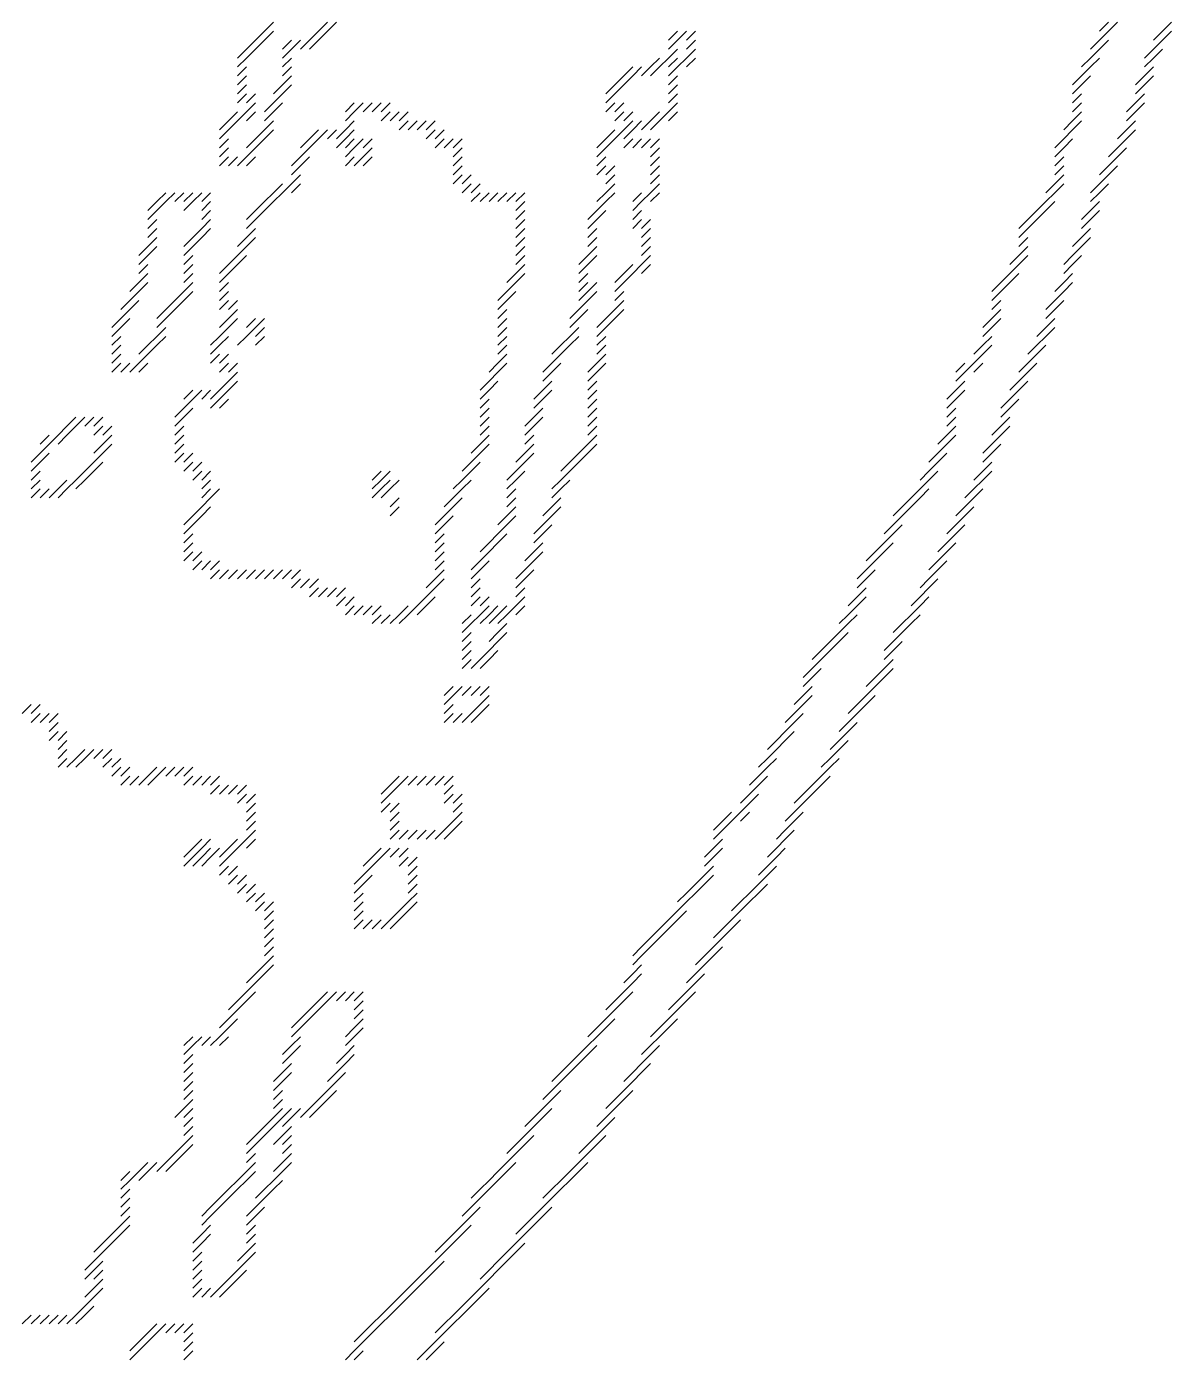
# Model space of a CAD drawing. Header units: metres. Extents: x 5 to 1923, y 5 to 1083.
# Drawn here: x 1310.5 to 1438, y 173.5 to 321.5 of the extents above; entities that cross this region are included whole.
import ezdxf

# ---------------------------------------------------------------- set-up
doc = ezdxf.new("R2010")
doc.units = ezdxf.units.M

msp = doc.modelspace()

# ---------------------------------------------------------------- linework, layer by layer
for p, q in [((1337, 321), (1338, 322)), ((1343, 321), (1344, 322)), ((1344, 321), (1345, 322)), ((1430, 321), (1431, 322)), ((1431, 321), (1432, 322)), ((1437, 321), (1438, 322)), ((1335, 319), (1336, 320)), ((1336, 320), (1337, 321)), ((1336, 319), (1337, 320)), ((1337, 320), (1338, 321)), ((1339, 319), (1340, 320)), ((1340, 319), (1341, 320)), ((1341, 319), (1342, 320)), ((1342, 320), (1343, 321)), ((1342, 319), (1343, 320)), ((1343, 320), (1344, 321)), ((1382, 320), (1383, 321)), ((1382, 319), (1383, 320)), ((1383, 320), (1384, 321)), ((1384, 320), (1385, 321)), ((1384, 319), (1385, 320)), ((1429, 319), (1430, 320)), ((1430, 320), (1431, 321)), ((1430, 319), (1431, 320)), ((1436, 320), (1437, 321)), ((1436, 319), (1437, 320)), ((1437, 320), (1438, 321)), ((1334, 318), (1335, 319)), ((1335, 318), (1336, 319)), ((1339, 318), (1340, 319)), ((1382, 318), (1383, 319)), ((1384, 318), (1385, 319)), ((1429, 318), (1430, 319)), ((1435, 318), (1436, 319)), ((1436, 318), (1437, 319)), ((1334, 317), (1335, 318)), ((1334, 316), (1335, 317)), ((1339, 317), (1340, 318)), ((1339, 316), (1340, 317)), ((1377, 316), (1378, 317)), ((1378, 316), (1379, 317)), ((1379, 316), (1380, 317)), ((1380, 317), (1381, 318)), ((1380, 316), (1381, 317)), ((1381, 317), (1382, 318)), ((1382, 317), (1383, 318)), ((1382, 316), (1383, 317)), ((1383, 317), (1384, 318)), ((1384, 317), (1385, 318)), ((1428, 317), (1429, 318)), ((1428, 316), (1429, 317)), ((1429, 317), (1430, 318)), ((1435, 317), (1436, 318)), ((1435, 316), (1436, 317)), ((1334, 315), (1335, 316)), ((1339, 315), (1340, 316)), ((1376, 315), (1377, 316)), ((1377, 315), (1378, 316)), ((1382, 315), (1383, 316)), ((1427, 315), (1428, 316)), ((1428, 315), (1429, 316)), ((1434, 315), (1435, 316)), ((1435, 315), (1436, 316)), ((1334, 314), (1335, 315)), ((1334, 313), (1335, 314)), ((1335, 313), (1336, 314)), ((1338, 314), (1339, 315)), ((1338, 313), (1339, 314)), ((1339, 314), (1340, 315)), ((1375, 314), (1376, 315)), ((1375, 313), (1376, 314)), ((1376, 314), (1377, 315)), ((1382, 314), (1383, 315)), ((1382, 313), (1383, 314)), ((1427, 314), (1428, 315)), ((1427, 313), (1428, 314)), ((1434, 314), (1435, 315)), ((1434, 313), (1435, 314)), ((1335, 312), (1336, 313)), ((1337, 312), (1338, 313)), ((1338, 312), (1339, 313)), ((1346, 312), (1347, 313)), ((1347, 312), (1348, 313)), ((1348, 312), (1349, 313)), ((1349, 312), (1350, 313)), ((1350, 312), (1351, 313)), ((1375, 312), (1376, 313)), ((1376, 312), (1377, 313)), ((1382, 312), (1383, 313)), ((1427, 312), (1428, 313)), ((1433, 312), (1434, 313)), ((1434, 312), (1435, 313)), ((1332, 310), (1333, 311)), ((1333, 311), (1334, 312)), ((1333, 310), (1334, 311)), ((1334, 311), (1335, 312)), ((1335, 311), (1336, 312)), ((1337, 311), (1338, 312)), ((1337, 310), (1338, 311)), ((1346, 311), (1347, 312)), ((1346, 310), (1347, 311)), ((1350, 311), (1351, 312)), ((1351, 311), (1352, 312)), ((1352, 311), (1353, 312)), ((1352, 310), (1353, 311)), ((1353, 310), (1354, 311)), ((1354, 310), (1355, 311)), ((1355, 310), (1356, 311)), ((1376, 311), (1377, 312)), ((1377, 311), (1378, 312)), ((1377, 310), (1378, 311)), ((1378, 310), (1379, 311)), ((1379, 310), (1380, 311)), ((1380, 311), (1381, 312)), ((1380, 310), (1381, 311)), ((1381, 311), (1382, 312)), ((1382, 311), (1383, 312)), ((1426, 310), (1427, 311)), ((1427, 311), (1428, 312)), ((1427, 310), (1428, 311)), ((1433, 311), (1434, 312)), ((1433, 310), (1434, 311)), ((1332, 309), (1333, 310)), ((1336, 309), (1337, 310)), ((1337, 309), (1338, 310)), ((1342, 309), (1343, 310)), ((1343, 309), (1344, 310)), ((1344, 309), (1345, 310)), ((1345, 309), (1346, 310)), ((1346, 309), (1347, 310)), ((1355, 309), (1356, 310)), ((1356, 309), (1357, 310)), ((1375, 309), (1376, 310)), ((1376, 309), (1377, 310)), ((1377, 309), (1378, 310)), ((1426, 309), (1427, 310)), ((1432, 309), (1433, 310)), ((1433, 309), (1434, 310)), ((1332, 308), (1333, 309)), ((1332, 307), (1333, 308)), ((1335, 308), (1336, 309)), ((1335, 307), (1336, 308)), ((1336, 308), (1337, 309)), ((1341, 308), (1342, 309)), ((1341, 307), (1342, 308)), ((1342, 308), (1343, 309)), ((1345, 308), (1346, 309)), ((1346, 308), (1347, 309)), ((1346, 307), (1347, 308)), ((1347, 308), (1348, 309)), ((1348, 308), (1349, 309)), ((1348, 307), (1349, 308)), ((1356, 308), (1357, 309)), ((1357, 308), (1358, 309)), ((1358, 308), (1359, 309)), ((1358, 307), (1359, 308)), ((1374, 308), (1375, 309)), ((1374, 307), (1375, 308)), ((1375, 308), (1376, 309)), ((1377, 308), (1378, 309)), ((1378, 308), (1379, 309)), ((1379, 308), (1380, 309)), ((1380, 308), (1381, 309)), ((1380, 307), (1381, 308)), ((1425, 308), (1426, 309)), ((1425, 307), (1426, 308)), ((1426, 308), (1427, 309)), ((1431, 307), (1432, 308)), ((1432, 308), (1433, 309)), ((1432, 307), (1433, 308)), ((1332, 306), (1333, 307)), ((1333, 306), (1334, 307)), ((1334, 306), (1335, 307)), ((1335, 306), (1336, 307)), ((1340, 306), (1341, 307)), ((1341, 306), (1342, 307)), ((1346, 306), (1347, 307)), ((1347, 306), (1348, 307)), ((1348, 306), (1349, 307)), ((1358, 306), (1359, 307)), ((1374, 306), (1375, 307)), ((1380, 306), (1381, 307)), ((1425, 306), (1426, 307)), ((1431, 306), (1432, 307)), ((1340, 305), (1341, 306)), ((1340, 304), (1341, 305)), ((1358, 305), (1359, 306)), ((1358, 304), (1359, 305)), ((1359, 304), (1360, 305)), ((1374, 305), (1375, 306)), ((1375, 305), (1376, 306)), ((1375, 304), (1376, 305)), ((1380, 305), (1381, 306)), ((1380, 304), (1381, 305)), ((1425, 305), (1426, 306)), ((1425, 304), (1426, 305)), ((1430, 305), (1431, 306)), ((1430, 304), (1431, 305)), ((1431, 305), (1432, 306)), ((1338, 303), (1339, 304)), ((1339, 303), (1340, 304)), ((1340, 303), (1341, 304)), ((1359, 303), (1360, 304)), ((1360, 303), (1361, 304)), ((1375, 303), (1376, 304)), ((1380, 303), (1381, 304)), ((1424, 303), (1425, 304)), ((1425, 303), (1426, 304)), ((1429, 303), (1430, 304)), ((1430, 303), (1431, 304)), ((1324, 301), (1325, 302)), ((1325, 302), (1326, 303)), ((1325, 301), (1326, 302)), ((1326, 302), (1327, 303)), ((1327, 302), (1328, 303)), ((1328, 302), (1329, 303)), ((1328, 301), (1329, 302)), ((1329, 302), (1330, 303)), ((1330, 302), (1331, 303)), ((1330, 301), (1331, 302)), ((1336, 301), (1337, 302)), ((1337, 302), (1338, 303)), ((1337, 301), (1338, 302)), ((1338, 302), (1339, 303)), ((1360, 302), (1361, 303)), ((1361, 302), (1362, 303)), ((1362, 302), (1363, 303)), ((1363, 302), (1364, 303)), ((1364, 302), (1365, 303)), ((1365, 302), (1366, 303)), ((1365, 301), (1366, 302)), ((1374, 302), (1375, 303)), ((1374, 301), (1375, 302)), ((1375, 302), (1376, 303)), ((1378, 302), (1379, 303)), ((1378, 301), (1379, 302)), ((1379, 302), (1380, 303)), ((1380, 302), (1381, 303)), ((1423, 301), (1424, 302)), ((1424, 302), (1425, 303)), ((1424, 301), (1425, 302)), ((1429, 302), (1430, 303)), ((1429, 301), (1430, 302)), ((1324, 300), (1325, 301)), ((1330, 300), (1331, 301)), ((1335, 300), (1336, 301)), ((1336, 300), (1337, 301)), ((1365, 300), (1366, 301)), ((1373, 300), (1374, 301)), ((1374, 300), (1375, 301)), ((1378, 300), (1379, 301)), ((1422, 300), (1423, 301)), ((1423, 300), (1424, 301)), ((1428, 300), (1429, 301)), ((1429, 300), (1430, 301)), ((1324, 299), (1325, 300)), ((1324, 298), (1325, 299)), ((1329, 298), (1330, 299)), ((1330, 299), (1331, 300)), ((1330, 298), (1331, 299)), ((1335, 299), (1336, 300)), ((1335, 298), (1336, 299)), ((1365, 299), (1366, 300)), ((1365, 298), (1366, 299)), ((1373, 299), (1374, 300)), ((1373, 298), (1374, 299)), ((1378, 299), (1379, 300)), ((1379, 299), (1380, 300)), ((1379, 298), (1380, 299)), ((1421, 299), (1422, 300)), ((1421, 298), (1422, 299)), ((1422, 299), (1423, 300)), ((1428, 299), (1429, 300)), ((1428, 298), (1429, 299)), ((1324, 297), (1325, 298)), ((1328, 297), (1329, 298)), ((1329, 297), (1330, 298)), ((1334, 297), (1335, 298)), ((1335, 297), (1336, 298)), ((1365, 297), (1366, 298)), ((1373, 297), (1374, 298)), ((1379, 297), (1380, 298)), ((1421, 297), (1422, 298)), ((1427, 297), (1428, 298)), ((1428, 297), (1429, 298)), ((1323, 296), (1324, 297)), ((1323, 295), (1324, 296)), ((1324, 296), (1325, 297)), ((1328, 296), (1329, 297)), ((1328, 295), (1329, 296)), ((1333, 295), (1334, 296)), ((1334, 296), (1335, 297)), ((1334, 295), (1335, 296)), ((1365, 296), (1366, 297)), ((1365, 295), (1366, 296)), ((1372, 295), (1373, 296)), ((1373, 296), (1374, 297)), ((1373, 295), (1374, 296)), ((1379, 296), (1380, 297)), ((1379, 295), (1380, 296)), ((1420, 295), (1421, 296)), ((1421, 296), (1422, 297)), ((1421, 295), (1422, 296)), ((1426, 295), (1427, 296)), ((1427, 296), (1428, 297)), ((1427, 295), (1428, 296)), ((1323, 294), (1324, 295)), ((1328, 294), (1329, 295)), ((1332, 294), (1333, 295)), ((1333, 294), (1334, 295)), ((1365, 294), (1366, 295)), ((1372, 294), (1373, 295)), ((1377, 294), (1378, 295)), ((1378, 294), (1379, 295)), ((1379, 294), (1380, 295)), ((1420, 294), (1421, 295)), ((1426, 294), (1427, 295)), ((1323, 293), (1324, 294)), ((1328, 293), (1329, 294)), ((1332, 293), (1333, 294)), ((1364, 293), (1365, 294)), ((1365, 293), (1366, 294)), ((1372, 293), (1373, 294)), ((1376, 293), (1377, 294)), ((1377, 293), (1378, 294)), ((1419, 293), (1420, 294)), ((1420, 293), (1421, 294)), ((1426, 293), (1427, 294)), ((1322, 292), (1323, 293)), ((1322, 291), (1323, 292)), ((1323, 292), (1324, 293)), ((1327, 291), (1328, 292)), ((1328, 292), (1329, 293)), ((1328, 291), (1329, 292)), ((1332, 292), (1333, 293)), ((1332, 291), (1333, 292)), ((1363, 291), (1364, 292)), ((1364, 292), (1365, 293)), ((1364, 291), (1365, 292)), ((1372, 292), (1373, 293)), ((1372, 291), (1373, 292)), ((1373, 292), (1374, 293)), ((1373, 291), (1374, 292)), ((1376, 292), (1377, 293)), ((1376, 291), (1377, 292)), ((1418, 292), (1419, 293)), ((1418, 291), (1419, 292)), ((1419, 292), (1420, 293)), ((1425, 292), (1426, 293)), ((1425, 291), (1426, 292)), ((1426, 292), (1427, 293)), ((1321, 290), (1322, 291)), ((1322, 290), (1323, 291)), ((1326, 290), (1327, 291)), ((1327, 290), (1328, 291)), ((1332, 290), (1333, 291)), ((1333, 290), (1334, 291)), ((1363, 290), (1364, 291)), ((1372, 290), (1373, 291)), ((1376, 290), (1377, 291)), ((1418, 290), (1419, 291)), ((1424, 290), (1425, 291)), ((1425, 290), (1426, 291)), ((1320, 288), (1321, 289)), ((1321, 289), (1322, 290)), ((1321, 288), (1322, 289)), ((1325, 289), (1326, 290)), ((1325, 288), (1326, 289)), ((1326, 289), (1327, 290)), ((1332, 288), (1333, 289)), ((1333, 289), (1334, 290)), ((1333, 288), (1334, 289)), ((1335, 288), (1336, 289)), ((1336, 288), (1337, 289)), ((1363, 289), (1364, 290)), ((1363, 288), (1364, 289)), ((1371, 289), (1372, 290)), ((1371, 288), (1372, 289)), ((1372, 289), (1373, 290)), ((1374, 288), (1375, 289)), ((1375, 289), (1376, 290)), ((1375, 288), (1376, 289)), ((1376, 289), (1377, 290)), ((1417, 288), (1418, 289)), ((1418, 289), (1419, 290)), ((1418, 288), (1419, 289)), ((1424, 289), (1425, 290)), ((1424, 288), (1425, 289)), ((1320, 287), (1321, 288)), ((1325, 287), (1326, 288)), ((1332, 287), (1333, 288)), ((1335, 287), (1336, 288)), ((1336, 287), (1337, 288)), ((1363, 287), (1364, 288)), ((1371, 287), (1372, 288)), ((1374, 287), (1375, 288)), ((1417, 287), (1418, 288)), ((1423, 287), (1424, 288)), ((1424, 287), (1425, 288)), ((1320, 286), (1321, 287)), ((1320, 285), (1321, 286)), ((1323, 285), (1324, 286)), ((1324, 286), (1325, 287)), ((1324, 285), (1325, 286)), ((1325, 286), (1326, 287)), ((1331, 286), (1332, 287)), ((1331, 285), (1332, 286)), ((1332, 286), (1333, 287)), ((1334, 286), (1335, 287)), ((1336, 286), (1337, 287)), ((1363, 286), (1364, 287)), ((1363, 285), (1364, 286)), ((1369, 285), (1370, 286)), ((1370, 286), (1371, 287)), ((1370, 285), (1371, 286)), ((1371, 286), (1372, 287)), ((1374, 286), (1375, 287)), ((1374, 285), (1375, 286)), ((1416, 285), (1417, 286)), ((1417, 286), (1418, 287)), ((1417, 285), (1418, 286)), ((1422, 285), (1423, 286)), ((1423, 286), (1424, 287)), ((1423, 285), (1424, 286)), ((1320, 284), (1321, 285)), ((1323, 284), (1324, 285)), ((1331, 284), (1332, 285)), ((1332, 284), (1333, 285)), ((1363, 284), (1364, 285)), ((1369, 284), (1370, 285)), ((1374, 284), (1375, 285)), ((1416, 284), (1417, 285)), ((1422, 284), (1423, 285)), ((1320, 283), (1321, 284)), ((1321, 283), (1322, 284)), ((1322, 283), (1323, 284)), ((1323, 283), (1324, 284)), ((1332, 283), (1333, 284)), ((1333, 283), (1334, 284)), ((1333, 282), (1334, 283)), ((1362, 283), (1363, 284)), ((1362, 282), (1363, 283)), ((1363, 283), (1364, 284)), ((1368, 283), (1369, 284)), ((1368, 282), (1369, 283)), ((1369, 283), (1370, 284)), ((1373, 283), (1374, 284)), ((1373, 282), (1374, 283)), ((1374, 283), (1375, 284)), ((1414, 283), (1415, 284)), ((1414, 282), (1415, 283)), ((1415, 283), (1416, 284)), ((1416, 283), (1417, 284)), ((1421, 283), (1422, 284)), ((1421, 282), (1422, 283)), ((1422, 283), (1423, 284)), ((1332, 281), (1333, 282)), ((1333, 281), (1334, 282)), ((1361, 281), (1362, 282)), ((1362, 281), (1363, 282)), ((1368, 281), (1369, 282)), ((1373, 281), (1374, 282)), ((1414, 281), (1415, 282)), ((1420, 281), (1421, 282)), ((1421, 281), (1422, 282)), ((1328, 280), (1329, 281)), ((1328, 279), (1329, 280)), ((1329, 280), (1330, 281)), ((1330, 280), (1331, 281)), ((1331, 280), (1332, 281)), ((1331, 279), (1332, 280)), ((1332, 280), (1333, 281)), ((1332, 279), (1333, 280)), ((1361, 280), (1362, 281)), ((1361, 279), (1362, 280)), ((1367, 280), (1368, 281)), ((1367, 279), (1368, 280)), ((1368, 280), (1369, 281)), ((1373, 280), (1374, 281)), ((1373, 279), (1374, 280)), ((1413, 280), (1414, 281)), ((1413, 279), (1414, 280)), ((1414, 280), (1415, 281)), ((1419, 279), (1420, 280)), ((1420, 280), (1421, 281)), ((1420, 279), (1421, 280)), ((1327, 278), (1328, 279)), ((1328, 278), (1329, 279)), ((1361, 278), (1362, 279)), ((1367, 278), (1368, 279)), ((1373, 278), (1374, 279)), ((1413, 278), (1414, 279)), ((1419, 278), (1420, 279)), ((1314, 276), (1315, 277)), ((1315, 277), (1316, 278)), ((1315, 276), (1316, 277)), ((1316, 277), (1317, 278)), ((1317, 277), (1318, 278)), ((1318, 277), (1319, 278)), ((1318, 276), (1319, 277)), ((1319, 276), (1320, 277)), ((1327, 277), (1328, 278)), ((1327, 276), (1328, 277)), ((1361, 277), (1362, 278)), ((1361, 276), (1362, 277)), ((1366, 277), (1367, 278)), ((1366, 276), (1367, 277)), ((1367, 277), (1368, 278)), ((1373, 277), (1374, 278)), ((1373, 276), (1374, 277)), ((1413, 277), (1414, 278)), ((1413, 276), (1414, 277)), ((1418, 276), (1419, 277)), ((1419, 277), (1420, 278)), ((1419, 276), (1420, 277)), ((1312, 275), (1313, 276)), ((1313, 275), (1314, 276)), ((1314, 275), (1315, 276)), ((1319, 275), (1320, 276)), ((1327, 275), (1328, 276)), ((1361, 275), (1362, 276)), ((1366, 275), (1367, 276)), ((1373, 275), (1374, 276)), ((1412, 275), (1413, 276)), ((1413, 275), (1414, 276)), ((1418, 275), (1419, 276)), ((1311, 273), (1312, 274)), ((1312, 274), (1313, 275)), ((1312, 273), (1313, 274)), ((1318, 274), (1319, 275)), ((1318, 273), (1319, 274)), ((1319, 274), (1320, 275)), ((1327, 274), (1328, 275)), ((1327, 273), (1328, 274)), ((1328, 273), (1329, 274)), ((1360, 274), (1361, 275)), ((1360, 273), (1361, 274)), ((1361, 274), (1362, 275)), ((1365, 273), (1366, 274)), ((1366, 274), (1367, 275)), ((1366, 273), (1367, 274)), ((1371, 273), (1372, 274)), ((1372, 274), (1373, 275)), ((1372, 273), (1373, 274)), ((1373, 274), (1374, 275)), ((1411, 273), (1412, 274)), ((1412, 274), (1413, 275)), ((1412, 273), (1413, 274)), ((1417, 274), (1418, 275)), ((1417, 273), (1418, 274)), ((1418, 274), (1419, 275)), ((1311, 272), (1312, 273)), ((1317, 272), (1318, 273)), ((1318, 272), (1319, 273)), ((1328, 272), (1329, 273)), ((1329, 272), (1330, 273)), ((1359, 272), (1360, 273)), ((1360, 272), (1361, 273)), ((1365, 272), (1366, 273)), ((1370, 272), (1371, 273)), ((1371, 272), (1372, 273)), ((1411, 272), (1412, 273)), ((1417, 272), (1418, 273)), ((1311, 271), (1312, 272)), ((1311, 270), (1312, 271)), ((1314, 270), (1315, 271)), ((1315, 270), (1316, 271)), ((1316, 271), (1317, 272)), ((1316, 270), (1317, 271)), ((1317, 271), (1318, 272)), ((1329, 271), (1330, 272)), ((1330, 271), (1331, 272)), ((1330, 270), (1331, 271)), ((1349, 271), (1350, 272)), ((1349, 270), (1350, 271)), ((1350, 271), (1351, 272)), ((1350, 270), (1351, 271)), ((1351, 270), (1352, 271)), ((1358, 270), (1359, 271)), ((1359, 271), (1360, 272)), ((1359, 270), (1360, 271)), ((1364, 271), (1365, 272)), ((1364, 270), (1365, 271)), ((1365, 271), (1366, 272)), ((1369, 270), (1370, 271)), ((1370, 271), (1371, 272)), ((1370, 270), (1371, 271)), ((1410, 271), (1411, 272)), ((1410, 270), (1411, 271)), ((1411, 271), (1412, 272)), ((1416, 271), (1417, 272)), ((1416, 270), (1417, 271)), ((1417, 271), (1418, 272)), ((1311, 269), (1312, 270)), ((1312, 269), (1313, 270)), ((1313, 269), (1314, 270)), ((1314, 269), (1315, 270)), ((1330, 269), (1331, 270)), ((1331, 269), (1332, 270)), ((1349, 269), (1350, 270)), ((1350, 269), (1351, 270)), ((1358, 269), (1359, 270)), ((1364, 269), (1365, 270)), ((1369, 269), (1370, 270)), ((1409, 269), (1410, 270)), ((1410, 269), (1411, 270)), ((1415, 269), (1416, 270)), ((1416, 269), (1417, 270)), ((1329, 267), (1330, 268)), ((1330, 268), (1331, 269)), ((1330, 267), (1331, 268)), ((1351, 268), (1352, 269)), ((1351, 267), (1352, 268)), ((1357, 268), (1358, 269)), ((1357, 267), (1358, 268)), ((1358, 268), (1359, 269)), ((1364, 268), (1365, 269)), ((1364, 267), (1365, 268)), ((1368, 267), (1369, 268)), ((1369, 268), (1370, 269)), ((1369, 267), (1370, 268)), ((1407, 267), (1408, 268)), ((1408, 268), (1409, 269)), ((1408, 267), (1409, 268)), ((1409, 268), (1410, 269)), ((1414, 267), (1415, 268)), ((1415, 268), (1416, 269)), ((1415, 267), (1416, 268)), ((1328, 266), (1329, 267)), ((1329, 266), (1330, 267)), ((1356, 266), (1357, 267)), ((1357, 266), (1358, 267)), ((1363, 266), (1364, 267)), ((1364, 266), (1365, 267)), ((1368, 266), (1369, 267)), ((1407, 266), (1408, 267)), ((1414, 266), (1415, 267)), ((1328, 265), (1329, 266)), ((1328, 264), (1329, 265)), ((1356, 265), (1357, 266)), ((1356, 264), (1357, 265)), ((1362, 264), (1363, 265)), ((1363, 265), (1364, 266)), ((1363, 264), (1364, 265)), ((1367, 265), (1368, 266)), ((1367, 264), (1368, 265)), ((1368, 265), (1369, 266)), ((1406, 265), (1407, 266)), ((1406, 264), (1407, 265)), ((1407, 265), (1408, 266)), ((1413, 265), (1414, 266)), ((1413, 264), (1414, 265)), ((1414, 265), (1415, 266)), ((1328, 263), (1329, 264)), ((1356, 263), (1357, 264)), ((1361, 263), (1362, 264)), ((1362, 263), (1363, 264)), ((1367, 263), (1368, 264)), ((1405, 263), (1406, 264)), ((1406, 263), (1407, 264)), ((1412, 263), (1413, 264)), ((1413, 263), (1414, 264)), ((1328, 262), (1329, 263)), ((1329, 262), (1330, 263)), ((1329, 261), (1330, 262)), ((1330, 261), (1331, 262)), ((1331, 261), (1332, 262)), ((1356, 262), (1357, 263)), ((1356, 261), (1357, 262)), ((1360, 261), (1361, 262)), ((1361, 262), (1362, 263)), ((1361, 261), (1362, 262)), ((1366, 262), (1367, 263)), ((1366, 261), (1367, 262)), ((1367, 262), (1368, 263)), ((1404, 262), (1405, 263)), ((1404, 261), (1405, 262)), ((1405, 262), (1406, 263)), ((1411, 261), (1412, 262)), ((1412, 262), (1413, 263)), ((1412, 261), (1413, 262)), ((1331, 260), (1332, 261)), ((1332, 260), (1333, 261)), ((1333, 260), (1334, 261)), ((1334, 260), (1335, 261)), ((1335, 260), (1336, 261)), ((1336, 260), (1337, 261)), ((1337, 260), (1338, 261)), ((1338, 260), (1339, 261)), ((1339, 260), (1340, 261)), ((1340, 260), (1341, 261)), ((1356, 260), (1357, 261)), ((1360, 260), (1361, 261)), ((1365, 260), (1366, 261)), ((1366, 260), (1367, 261)), ((1403, 260), (1404, 261)), ((1404, 260), (1405, 261)), ((1411, 260), (1412, 261)), ((1340, 259), (1341, 260)), ((1341, 259), (1342, 260)), ((1342, 259), (1343, 260)), ((1342, 258), (1343, 259)), ((1343, 258), (1344, 259)), ((1344, 258), (1345, 259)), ((1345, 258), (1346, 259)), ((1355, 259), (1356, 260)), ((1355, 258), (1356, 259)), ((1356, 259), (1357, 260)), ((1360, 259), (1361, 260)), ((1360, 258), (1361, 259)), ((1365, 259), (1366, 260)), ((1365, 258), (1366, 259)), ((1403, 259), (1404, 260)), ((1403, 258), (1404, 259)), ((1410, 259), (1411, 260)), ((1410, 258), (1411, 259)), ((1411, 259), (1412, 260)), ((1345, 257), (1346, 258)), ((1346, 257), (1347, 258)), ((1354, 257), (1355, 258)), ((1355, 257), (1356, 258)), ((1360, 257), (1361, 258)), ((1361, 257), (1362, 258)), ((1365, 257), (1366, 258)), ((1402, 257), (1403, 258)), ((1403, 257), (1404, 258)), ((1409, 257), (1410, 258)), ((1410, 257), (1411, 258)), ((1346, 256), (1347, 257)), ((1347, 256), (1348, 257)), ((1348, 256), (1349, 257)), ((1349, 256), (1350, 257)), ((1352, 256), (1353, 257)), ((1353, 256), (1354, 257)), ((1354, 256), (1355, 257)), ((1361, 256), (1362, 257)), ((1362, 256), (1363, 257)), ((1363, 256), (1364, 257)), ((1364, 256), (1365, 257)), ((1365, 256), (1366, 257)), ((1402, 256), (1403, 257)), ((1409, 256), (1410, 257)), ((1349, 255), (1350, 256)), ((1350, 255), (1351, 256)), ((1351, 255), (1352, 256)), ((1352, 255), (1353, 256)), ((1359, 255), (1360, 256)), ((1359, 254), (1360, 255)), ((1360, 255), (1361, 256)), ((1361, 255), (1362, 256)), ((1362, 255), (1363, 256)), ((1363, 255), (1364, 256)), ((1363, 254), (1364, 255)), ((1401, 255), (1402, 256)), ((1401, 254), (1402, 255)), ((1402, 255), (1403, 256)), ((1407, 254), (1408, 255)), ((1408, 255), (1409, 256)), ((1408, 254), (1409, 255)), ((1409, 255), (1410, 256)), ((1359, 253), (1360, 254)), ((1362, 253), (1363, 254)), ((1363, 253), (1364, 254)), ((1400, 253), (1401, 254)), ((1401, 253), (1402, 254)), ((1407, 253), (1408, 254)), ((1359, 252), (1360, 253)), ((1359, 251), (1360, 252)), ((1361, 251), (1362, 252)), ((1362, 252), (1363, 253)), ((1362, 251), (1363, 252)), ((1398, 251), (1399, 252)), ((1399, 252), (1400, 253)), ((1399, 251), (1400, 252)), ((1400, 252), (1401, 253)), ((1406, 252), (1407, 253)), ((1406, 251), (1407, 252)), ((1407, 252), (1408, 253)), ((1359, 250), (1360, 251)), ((1360, 250), (1361, 251)), ((1361, 250), (1362, 251)), ((1398, 250), (1399, 251)), ((1406, 250), (1407, 251)), ((1397, 249), (1398, 250)), ((1397, 248), (1398, 249)), ((1398, 249), (1399, 250)), ((1404, 248), (1405, 249)), ((1405, 249), (1406, 250)), ((1405, 248), (1406, 249)), ((1406, 249), (1407, 250)), ((1357, 247), (1358, 248)), ((1358, 247), (1359, 248)), ((1359, 247), (1360, 248)), ((1360, 247), (1361, 248)), ((1361, 247), (1362, 248)), ((1397, 247), (1398, 248)), ((1404, 247), (1405, 248)), ((1310, 245), (1311, 246)), ((1311, 245), (1312, 246)), ((1357, 246), (1358, 247)), ((1357, 245), (1358, 246)), ((1360, 245), (1361, 246)), ((1361, 246), (1362, 247)), ((1361, 245), (1362, 246)), ((1396, 246), (1397, 247)), ((1396, 245), (1397, 246)), ((1397, 246), (1398, 247)), ((1402, 245), (1403, 246)), ((1403, 246), (1404, 247)), ((1403, 245), (1404, 246)), ((1404, 246), (1405, 247)), ((1311, 244), (1312, 245)), ((1312, 244), (1313, 245)), ((1313, 244), (1314, 245)), ((1357, 244), (1358, 245)), ((1358, 244), (1359, 245)), ((1359, 244), (1360, 245)), ((1360, 244), (1361, 245)), ((1395, 244), (1396, 245)), ((1396, 244), (1397, 245)), ((1402, 244), (1403, 245)), ((1313, 243), (1314, 244)), ((1313, 242), (1314, 243)), ((1314, 242), (1315, 243)), ((1394, 242), (1395, 243)), ((1395, 243), (1396, 244)), ((1395, 242), (1396, 243)), ((1401, 243), (1402, 244)), ((1401, 242), (1402, 243)), ((1402, 243), (1403, 244)), ((1314, 241), (1315, 242)), ((1393, 241), (1394, 242)), ((1394, 241), (1395, 242)), ((1400, 241), (1401, 242)), ((1401, 241), (1402, 242)), ((1314, 240), (1315, 241)), ((1314, 239), (1315, 240)), ((1315, 239), (1316, 240)), ((1316, 240), (1317, 241)), ((1316, 239), (1317, 240)), ((1317, 240), (1318, 241)), ((1318, 240), (1319, 241)), ((1319, 240), (1320, 241)), ((1319, 239), (1320, 240)), ((1320, 239), (1321, 240)), ((1392, 239), (1393, 240)), ((1393, 240), (1394, 241)), ((1393, 239), (1394, 240)), ((1399, 239), (1400, 240)), ((1400, 240), (1401, 241)), ((1400, 239), (1401, 240)), ((1320, 238), (1321, 239)), ((1321, 238), (1322, 239)), ((1324, 238), (1325, 239)), ((1325, 238), (1326, 239)), ((1326, 238), (1327, 239)), ((1327, 238), (1328, 239)), ((1328, 238), (1329, 239)), ((1392, 238), (1393, 239)), ((1399, 238), (1400, 239)), ((1321, 237), (1322, 238)), ((1322, 237), (1323, 238)), ((1323, 237), (1324, 238)), ((1324, 237), (1325, 238)), ((1328, 237), (1329, 238)), ((1329, 237), (1330, 238)), ((1330, 237), (1331, 238)), ((1331, 237), (1332, 238)), ((1331, 236), (1332, 237)), ((1332, 236), (1333, 237)), ((1333, 236), (1334, 237)), ((1334, 236), (1335, 237)), ((1350, 236), (1351, 237)), ((1351, 237), (1352, 238)), ((1351, 236), (1352, 237)), ((1352, 237), (1353, 238)), ((1353, 237), (1354, 238)), ((1354, 237), (1355, 238)), ((1355, 237), (1356, 238)), ((1356, 237), (1357, 238)), ((1357, 237), (1358, 238)), ((1357, 236), (1358, 237)), ((1391, 237), (1392, 238)), ((1391, 236), (1392, 237)), ((1392, 237), (1393, 238)), ((1397, 236), (1398, 237)), ((1398, 237), (1399, 238)), ((1398, 236), (1399, 237)), ((1399, 237), (1400, 238)), ((1334, 235), (1335, 236)), ((1335, 235), (1336, 236)), ((1350, 235), (1351, 236)), ((1357, 235), (1358, 236)), ((1358, 235), (1359, 236)), ((1390, 235), (1391, 236)), ((1391, 235), (1392, 236)), ((1396, 235), (1397, 236)), ((1397, 235), (1398, 236)), ((1335, 234), (1336, 235)), ((1335, 233), (1336, 234)), ((1350, 234), (1351, 235)), ((1351, 234), (1352, 235)), ((1351, 233), (1352, 234)), ((1358, 234), (1359, 235)), ((1358, 233), (1359, 234)), ((1388, 233), (1389, 234)), ((1389, 233), (1390, 234)), ((1390, 234), (1391, 235)), ((1390, 233), (1391, 234)), ((1395, 233), (1396, 234)), ((1396, 234), (1397, 235)), ((1396, 233), (1397, 234)), ((1335, 232), (1336, 233)), ((1351, 232), (1352, 233)), ((1357, 232), (1358, 233)), ((1358, 232), (1359, 233)), ((1387, 232), (1388, 233)), ((1388, 232), (1389, 233)), ((1395, 232), (1396, 233)), ((1329, 230), (1330, 231)), ((1330, 230), (1331, 231)), ((1333, 230), (1334, 231)), ((1334, 230), (1335, 231)), ((1335, 231), (1336, 232)), ((1335, 230), (1336, 231)), ((1351, 231), (1352, 232)), ((1352, 231), (1353, 232)), ((1353, 231), (1354, 232)), ((1354, 231), (1355, 232)), ((1355, 231), (1356, 232)), ((1356, 231), (1357, 232)), ((1357, 231), (1358, 232)), ((1387, 231), (1388, 232)), ((1387, 230), (1388, 231)), ((1394, 231), (1395, 232)), ((1394, 230), (1395, 231)), ((1395, 231), (1396, 232)), ((1328, 229), (1329, 230)), ((1329, 229), (1330, 230)), ((1330, 229), (1331, 230)), ((1331, 229), (1332, 230)), ((1332, 229), (1333, 230)), ((1333, 229), (1334, 230)), ((1349, 229), (1350, 230)), ((1350, 229), (1351, 230)), ((1351, 229), (1352, 230)), ((1352, 229), (1353, 230)), ((1386, 229), (1387, 230)), ((1387, 229), (1388, 230)), ((1393, 229), (1394, 230)), ((1394, 229), (1395, 230)), ((1328, 228), (1329, 229)), ((1329, 228), (1330, 229)), ((1330, 228), (1331, 229)), ((1332, 228), (1333, 229)), ((1332, 227), (1333, 228)), ((1333, 227), (1334, 228)), ((1348, 228), (1349, 229)), ((1348, 227), (1349, 228)), ((1349, 228), (1350, 229)), ((1352, 228), (1353, 229)), ((1353, 228), (1354, 229)), ((1353, 227), (1354, 228)), ((1386, 228), (1387, 229)), ((1386, 227), (1387, 228)), ((1392, 227), (1393, 228)), ((1393, 228), (1394, 229)), ((1393, 227), (1394, 228)), ((1333, 226), (1334, 227)), ((1334, 226), (1335, 227)), ((1347, 226), (1348, 227)), ((1348, 226), (1349, 227)), ((1353, 226), (1354, 227)), ((1385, 226), (1386, 227)), ((1386, 226), (1387, 227)), ((1392, 226), (1393, 227)), ((1334, 225), (1335, 226)), ((1335, 225), (1336, 226)), ((1335, 224), (1336, 225)), ((1336, 224), (1337, 225)), ((1347, 225), (1348, 226)), ((1347, 224), (1348, 225)), ((1353, 225), (1354, 226)), ((1353, 224), (1354, 225)), ((1383, 224), (1384, 225)), ((1384, 225), (1385, 226)), ((1384, 224), (1385, 225)), ((1385, 225), (1386, 226)), ((1390, 224), (1391, 225)), ((1391, 225), (1392, 226)), ((1391, 224), (1392, 225)), ((1392, 225), (1393, 226)), ((1336, 223), (1337, 224)), ((1337, 223), (1338, 224)), ((1347, 223), (1348, 224)), ((1352, 223), (1353, 224)), ((1353, 223), (1354, 224)), ((1383, 223), (1384, 224)), ((1389, 223), (1390, 224)), ((1390, 223), (1391, 224)), ((1337, 222), (1338, 223)), ((1337, 221), (1338, 222)), ((1347, 222), (1348, 223)), ((1347, 221), (1348, 222)), ((1348, 221), (1349, 222)), ((1349, 221), (1350, 222)), ((1350, 221), (1351, 222)), ((1351, 222), (1352, 223)), ((1351, 221), (1352, 222)), ((1352, 222), (1353, 223)), ((1381, 221), (1382, 222)), ((1382, 222), (1383, 223)), ((1382, 221), (1383, 222)), ((1383, 222), (1384, 223)), ((1388, 221), (1389, 222)), ((1389, 222), (1390, 223)), ((1389, 221), (1390, 222)), ((1337, 220), (1338, 221)), ((1380, 220), (1381, 221)), ((1381, 220), (1382, 221)), ((1387, 220), (1388, 221)), ((1388, 220), (1389, 221)), ((1337, 219), (1338, 220)), ((1379, 219), (1380, 220)), ((1380, 219), (1381, 220)), ((1387, 219), (1388, 220)), ((1337, 218), (1338, 219)), ((1337, 217), (1338, 218)), ((1378, 218), (1379, 219)), ((1378, 217), (1379, 218)), ((1379, 218), (1380, 219)), ((1385, 217), (1386, 218)), ((1386, 218), (1387, 219)), ((1386, 217), (1387, 218)), ((1387, 218), (1388, 219)), ((1336, 216), (1337, 217)), ((1337, 216), (1338, 217)), ((1378, 216), (1379, 217)), ((1385, 216), (1386, 217)), ((1335, 215), (1336, 216)), ((1335, 214), (1336, 215)), ((1336, 215), (1337, 216)), ((1377, 215), (1378, 216)), ((1377, 214), (1378, 215)), ((1378, 215), (1379, 216)), ((1384, 215), (1385, 216)), ((1384, 214), (1385, 215)), ((1385, 215), (1386, 216)), ((1334, 213), (1335, 214)), ((1335, 213), (1336, 214)), ((1343, 213), (1344, 214)), ((1344, 213), (1345, 214)), ((1345, 213), (1346, 214)), ((1346, 213), (1347, 214)), ((1347, 213), (1348, 214)), ((1376, 213), (1377, 214)), ((1377, 213), (1378, 214)), ((1383, 213), (1384, 214)), ((1384, 213), (1385, 214)), ((1333, 212), (1334, 213)), ((1333, 211), (1334, 212)), ((1334, 212), (1335, 213)), ((1341, 211), (1342, 212)), ((1342, 212), (1343, 213)), ((1342, 211), (1343, 212)), ((1343, 212), (1344, 213)), ((1347, 212), (1348, 213)), ((1347, 211), (1348, 212)), ((1375, 212), (1376, 213)), ((1375, 211), (1376, 212)), ((1376, 212), (1377, 213)), ((1382, 212), (1383, 213)), ((1382, 211), (1383, 212)), ((1383, 212), (1384, 213)), ((1332, 210), (1333, 211)), ((1333, 210), (1334, 211)), ((1340, 210), (1341, 211)), ((1341, 210), (1342, 211)), ((1347, 210), (1348, 211)), ((1374, 210), (1375, 211)), ((1375, 210), (1376, 211)), ((1381, 210), (1382, 211)), ((1382, 210), (1383, 211)), ((1328, 208), (1329, 209)), ((1329, 208), (1330, 209)), ((1330, 208), (1331, 209)), ((1331, 208), (1332, 209)), ((1332, 209), (1333, 210)), ((1332, 208), (1333, 209)), ((1340, 209), (1341, 210)), ((1340, 208), (1341, 209)), ((1346, 209), (1347, 210)), ((1346, 208), (1347, 209)), ((1347, 209), (1348, 210)), ((1373, 209), (1374, 210)), ((1373, 208), (1374, 209)), ((1374, 209), (1375, 210)), ((1380, 209), (1381, 210)), ((1380, 208), (1381, 209)), ((1381, 209), (1382, 210)), ((1328, 207), (1329, 208)), ((1339, 207), (1340, 208)), ((1340, 207), (1341, 208)), ((1346, 207), (1347, 208)), ((1372, 207), (1373, 208)), ((1373, 207), (1374, 208)), ((1379, 207), (1380, 208)), ((1380, 207), (1381, 208)), ((1328, 206), (1329, 207)), ((1328, 205), (1329, 206)), ((1339, 206), (1340, 207)), ((1339, 205), (1340, 206)), ((1345, 206), (1346, 207)), ((1345, 205), (1346, 206)), ((1346, 206), (1347, 207)), ((1370, 205), (1371, 206)), ((1371, 206), (1372, 207)), ((1371, 205), (1372, 206)), ((1372, 206), (1373, 207)), ((1378, 205), (1379, 206)), ((1379, 206), (1380, 207)), ((1379, 205), (1380, 206)), ((1328, 204), (1329, 205)), ((1338, 204), (1339, 205)), ((1339, 204), (1340, 205)), ((1344, 204), (1345, 205)), ((1345, 204), (1346, 205)), ((1369, 204), (1370, 205)), ((1370, 204), (1371, 205)), ((1377, 204), (1378, 205)), ((1378, 204), (1379, 205)), ((1328, 203), (1329, 204)), ((1328, 202), (1329, 203)), ((1338, 203), (1339, 204)), ((1338, 202), (1339, 203)), ((1343, 202), (1344, 203)), ((1344, 203), (1345, 204)), ((1344, 202), (1345, 203)), ((1368, 202), (1369, 203)), ((1369, 203), (1370, 204)), ((1369, 202), (1370, 203)), ((1376, 202), (1377, 203)), ((1377, 203), (1378, 204)), ((1377, 202), (1378, 203)), ((1328, 201), (1329, 202)), ((1338, 201), (1339, 202)), ((1342, 201), (1343, 202)), ((1343, 201), (1344, 202)), ((1368, 201), (1369, 202)), ((1375, 201), (1376, 202)), ((1376, 201), (1377, 202)), ((1327, 200), (1328, 201)), ((1328, 200), (1329, 201)), ((1328, 199), (1329, 200)), ((1337, 199), (1338, 200)), ((1338, 200), (1339, 201)), ((1338, 199), (1339, 200)), ((1339, 200), (1340, 201)), ((1339, 199), (1340, 200)), ((1340, 200), (1341, 201)), ((1341, 200), (1342, 201)), ((1342, 200), (1343, 201)), ((1366, 199), (1367, 200)), ((1367, 200), (1368, 201)), ((1367, 199), (1368, 200)), ((1368, 200), (1369, 201)), ((1374, 199), (1375, 200)), ((1375, 200), (1376, 201)), ((1375, 199), (1376, 200)), ((1328, 198), (1329, 199)), ((1336, 198), (1337, 199)), ((1337, 198), (1338, 199)), ((1339, 198), (1340, 199)), ((1366, 198), (1367, 199)), ((1374, 198), (1375, 199)), ((1327, 196), (1328, 197)), ((1328, 197), (1329, 198)), ((1328, 196), (1329, 197)), ((1335, 197), (1336, 198)), ((1335, 196), (1336, 197)), ((1336, 197), (1337, 198)), ((1338, 197), (1339, 198)), ((1339, 197), (1340, 198)), ((1339, 196), (1340, 197)), ((1364, 196), (1365, 197)), ((1365, 197), (1366, 198)), ((1365, 196), (1366, 197)), ((1366, 197), (1367, 198)), ((1372, 196), (1373, 197)), ((1373, 197), (1374, 198)), ((1373, 196), (1374, 197)), ((1374, 197), (1375, 198)), ((1326, 195), (1327, 196)), ((1327, 195), (1328, 196)), ((1335, 195), (1336, 196)), ((1339, 195), (1340, 196)), ((1364, 195), (1365, 196)), ((1372, 195), (1373, 196)), ((1321, 193), (1322, 194)), ((1322, 193), (1323, 194)), ((1323, 194), (1324, 195)), ((1323, 193), (1324, 194)), ((1324, 194), (1325, 195)), ((1325, 194), (1326, 195)), ((1326, 194), (1327, 195)), ((1334, 193), (1335, 194)), ((1335, 194), (1336, 195)), ((1335, 193), (1336, 194)), ((1338, 194), (1339, 195)), ((1338, 193), (1339, 194)), ((1339, 194), (1340, 195)), ((1362, 193), (1363, 194)), ((1363, 194), (1364, 195)), ((1363, 193), (1364, 194)), ((1364, 194), (1365, 195)), ((1370, 193), (1371, 194)), ((1371, 194), (1372, 195)), ((1371, 193), (1372, 194)), ((1372, 194), (1373, 195)), ((1321, 192), (1322, 193)), ((1333, 192), (1334, 193)), ((1334, 192), (1335, 193)), ((1337, 192), (1338, 193)), ((1338, 192), (1339, 193)), ((1361, 192), (1362, 193)), ((1362, 192), (1363, 193)), ((1369, 192), (1370, 193)), ((1370, 192), (1371, 193)), ((1321, 191), (1322, 192)), ((1321, 190), (1322, 191)), ((1331, 190), (1332, 191)), ((1332, 191), (1333, 192)), ((1332, 190), (1333, 191)), ((1333, 191), (1334, 192)), ((1336, 191), (1337, 192)), ((1336, 190), (1337, 191)), ((1337, 191), (1338, 192)), ((1360, 191), (1361, 192)), ((1360, 190), (1361, 191)), ((1361, 191), (1362, 192)), ((1368, 191), (1369, 192)), ((1368, 190), (1369, 191)), ((1369, 191), (1370, 192)), ((1321, 189), (1322, 190)), ((1330, 189), (1331, 190)), ((1331, 189), (1332, 190)), ((1335, 189), (1336, 190)), ((1336, 189), (1337, 190)), ((1359, 189), (1360, 190)), ((1360, 189), (1361, 190)), ((1367, 189), (1368, 190)), ((1368, 189), (1369, 190)), ((1320, 187), (1321, 188)), ((1321, 188), (1322, 189)), ((1321, 187), (1322, 188)), ((1330, 188), (1331, 189)), ((1330, 187), (1331, 188)), ((1335, 188), (1336, 189)), ((1335, 187), (1336, 188)), ((1358, 187), (1359, 188)), ((1359, 188), (1360, 189)), ((1359, 187), (1360, 188)), ((1365, 187), (1366, 188)), ((1366, 188), (1367, 189)), ((1366, 187), (1367, 188)), ((1367, 188), (1368, 189)), ((1319, 186), (1320, 187)), ((1320, 186), (1321, 187)), ((1329, 186), (1330, 187)), ((1330, 186), (1331, 187)), ((1335, 186), (1336, 187)), ((1357, 186), (1358, 187)), ((1358, 186), (1359, 187)), ((1365, 186), (1366, 187)), ((1318, 185), (1319, 186)), ((1318, 184), (1319, 185)), ((1319, 185), (1320, 186)), ((1329, 185), (1330, 186)), ((1329, 184), (1330, 185)), ((1334, 184), (1335, 185)), ((1335, 185), (1336, 186)), ((1335, 184), (1336, 185)), ((1356, 185), (1357, 186)), ((1356, 184), (1357, 185)), ((1357, 185), (1358, 186)), ((1363, 184), (1364, 185)), ((1364, 185), (1365, 186)), ((1364, 184), (1365, 185)), ((1365, 185), (1366, 186)), ((1317, 183), (1318, 184)), ((1318, 183), (1319, 184)), ((1329, 183), (1330, 184)), ((1334, 183), (1335, 184)), ((1355, 183), (1356, 184)), ((1356, 183), (1357, 184)), ((1362, 183), (1363, 184)), ((1363, 183), (1364, 184)), ((1317, 182), (1318, 183)), ((1318, 182), (1319, 183)), ((1329, 182), (1330, 183)), ((1333, 182), (1334, 183)), ((1334, 182), (1335, 183)), ((1354, 182), (1355, 183)), ((1355, 182), (1356, 183)), ((1361, 182), (1362, 183)), ((1362, 182), (1363, 183)), ((1317, 180), (1318, 181)), ((1318, 181), (1319, 182)), ((1318, 180), (1319, 181)), ((1329, 181), (1330, 182)), ((1329, 180), (1330, 181)), ((1330, 180), (1331, 181)), ((1331, 180), (1332, 181)), ((1332, 181), (1333, 182)), ((1332, 180), (1333, 181)), ((1333, 181), (1334, 182)), ((1352, 180), (1353, 181)), ((1353, 181), (1354, 182)), ((1353, 180), (1354, 181)), ((1354, 181), (1355, 182)), ((1360, 180), (1361, 181)), ((1361, 181), (1362, 182)), ((1361, 180), (1362, 181)), ((1317, 179), (1318, 180)), ((1351, 179), (1352, 180)), ((1352, 179), (1353, 180)), ((1359, 179), (1360, 180)), ((1360, 179), (1361, 180)), ((1310, 177), (1311, 178)), ((1311, 177), (1312, 178)), ((1312, 177), (1313, 178)), ((1313, 177), (1314, 178)), ((1314, 177), (1315, 178)), ((1315, 177), (1316, 178)), ((1316, 178), (1317, 179)), ((1316, 177), (1317, 178)), ((1317, 178), (1318, 179)), ((1349, 177), (1350, 178)), ((1350, 178), (1351, 179)), ((1350, 177), (1351, 178)), ((1351, 178), (1352, 179)), ((1357, 177), (1358, 178)), ((1358, 178), (1359, 179)), ((1358, 177), (1359, 178)), ((1359, 178), (1360, 179)), ((1324, 176), (1325, 177)), ((1325, 176), (1326, 177)), ((1326, 176), (1327, 177)), ((1327, 176), (1328, 177)), ((1328, 176), (1329, 177)), ((1348, 176), (1349, 177)), ((1349, 176), (1350, 177)), ((1356, 176), (1357, 177)), ((1357, 176), (1358, 177)), ((1322, 174), (1323, 175)), ((1323, 175), (1324, 176)), ((1323, 174), (1324, 175)), ((1324, 175), (1325, 176)), ((1328, 175), (1329, 176)), ((1328, 174), (1329, 175)), ((1347, 175), (1348, 176)), ((1347, 174), (1348, 175)), ((1348, 175), (1349, 176)), ((1355, 174), (1356, 175)), ((1356, 175), (1357, 176)), ((1356, 174), (1357, 175)), ((1322, 173), (1323, 174)), ((1328, 173), (1329, 174)), ((1346, 173), (1347, 174)), ((1347, 173), (1348, 174)), ((1354, 173), (1355, 174)), ((1355, 173), (1356, 174))]:
    msp.add_line(p, q)

doc.saveas('drawing.dxf')
